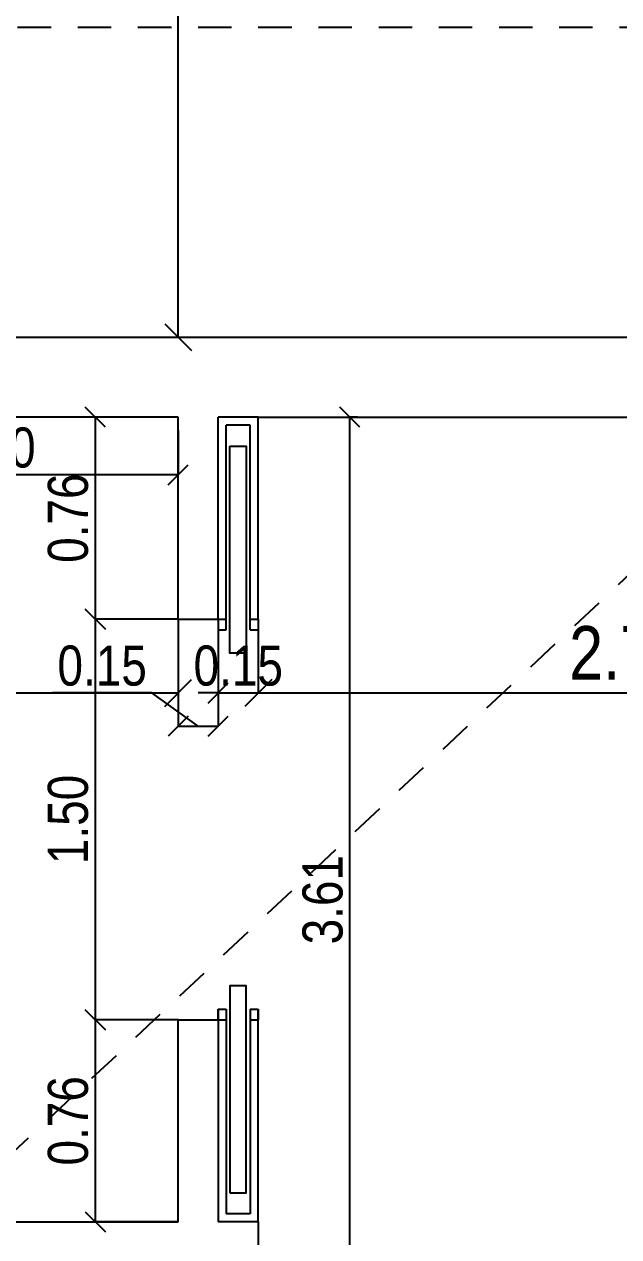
# Model space of a CAD drawing. Extents: x -135 to 36, y 31 to 104.
# Drawn here: x -4.962 to -2.739, y 63.985 to 68.522 of the extents above; entities that cross this region are included whole.
import ezdxf

# ---------------------------------------------------------------- set-up
doc = ezdxf.new("R2010")
doc.units = 0
doc.header["$MEASUREMENT"] = 0
doc.header["$PDMODE"] = 3
doc.linetypes.add('DASHED2', pattern=[0.375, 0.25, -0.125])
doc.layers.get('0').update_dxf_attribs({"linetype": 'CONTINUOUS'})
doc.layers.get('DEFPOINTS').update_dxf_attribs({"linetype": 'CONTINUOUS'})
doc.layers.add('COTAS', color=12, linetype='CONTINUOUS')
doc.layers.add('NUEVO', color=1, linetype='CONTINUOUS')
doc.styles.add('COTAS PRIMARIAS', font='ARIALN.TTF', dxfattribs={"height": 0.2})
doc.styles.add('COTAS SECUNDARIAS', font='ARIALN.TTF', dxfattribs={"height": 0.15})
doc.dimstyles.new('COTA SECUNDARIAS', dxfattribs={"dimscale": 5, "dimtxt": 1, "dimasz": 0.015, "dimexe": 0, "dimexo": 0, "dimgap": 0.005, "dimtad": 1, "dimzin": 1, "dimdsep": 46, "dimtxsty": 'COTAS SECUNDARIAS', "dimblk": 'OBLIQUE', "dimcen": 0, "dimclrd": 11, "dimclre": 11, "dimclrt": 11, "dimaunit": 1, "dimadec": 1, "dimazin": 0, "dimtfac": 0.4, "dimtix": 1, "dimtmove": 1, "dimatfit": 3, "dimfxl": 0, "dimtolj": 1, "dimtzin": 0, "dimlwd": -1, "dimarcsym": 0})
doc.dimstyles.new('COTAS PRINCIPALES', dxfattribs={"dimscale": 5, "dimtxt": 2.5, "dimasz": 0.02, "dimexe": 0, "dimexo": 0, "dimgap": 0.01, "dimtad": 1, "dimzin": 1, "dimdsep": 46, "dimtxsty": 'COTAS PRIMARIAS', "dimblk": 'OBLIQUE', "dimcen": 0, "dimclrd": 11, "dimclre": 11, "dimclrt": 11, "dimaunit": 1, "dimadec": 1, "dimazin": 0, "dimtfac": 0.4, "dimtix": 1, "dimtmove": 1, "dimatfit": 3, "dimfxl": 0, "dimtolj": 1, "dimtzin": 0, "dimlwd": -1, "dimarcsym": 0})

# ---------------------------------------------------------------- blocks, each defined once
blk = doc.blocks.new('_Oblique')
at = {"color": 0, "linetype": 'ByBlock', "lineweight": -2}
blk.add_line((-0.5, -0.5), (0.5, 0.5), dxfattribs=at)
blk = doc.blocks.new('*D25')
at = {"layer": 'COTAS', "color": 11, "lineweight": -2}
for p, q in [((-4.3865, 66.2961), (-4.3865, 65.8957)), ((-4.2365, 66.2761), (-4.2365, 65.8957))]:
    blk.add_line(p, q, dxfattribs=at)
at = {"layer": 'COTAS', "color": 11}
for p, q in [((-4.4852, 66.0194), (-4.8557, 66.0194)), ((-4.3115, 65.8957), (-4.4852, 66.0194)), ((-4.3865, 65.8957), (-4.2365, 65.8957))]:
    blk.add_line(p, q, dxfattribs=at)
at = {"layer": 'DEFPOINTS', "color": 0}
for p in [(-4.3865, 66.2961), (-4.2365, 66.2761), (-4.2365, 65.8957)]:
    blk.add_point(p, dxfattribs=at)
at = {"layer": 'COTAS', "color": 11, "xscale": 0.075, "yscale": 0.075, "zscale": 0.075, "rotation": 180}
blk.add_blockref('_Oblique', (-4.3865, 65.8957), dxfattribs=at)
at = {"layer": 'COTAS', "color": 11, "xscale": 0.075, "yscale": 0.075, "zscale": 0.075}
blk.add_blockref('_Oblique', (-4.2365, 65.8957), dxfattribs=at)
at = {"layer": 'COTAS', "color": 11, "insert": (-4.6704, 66.121), "char_height": 0.15, "attachment_point": 5, "style": 'COTAS SECUNDARIAS'}
blk.add_mtext('\\A1;0.15', dxfattribs=at)
blk = doc.blocks.new('*D26')
at = {"layer": 'COTAS', "color": 11, "lineweight": -2}
for p, q in [((-4.2365, 66.2761), (-4.2365, 66.0194)), ((-4.0865, 66.2561), (-4.0865, 66.0194))]:
    blk.add_line(p, q, dxfattribs=at)
at = {"layer": 'COTAS', "color": 11}
for p, q in [((-4.2365, 66.0194), (-4.3115, 66.0194)), ((-4.2365, 66.0194), (-4.0865, 66.0194)), ((-4.0865, 66.0194), (-4.0115, 66.0194))]:
    blk.add_line(p, q, dxfattribs=at)
at = {"layer": 'DEFPOINTS', "color": 0}
for p in [(-4.2365, 66.2761), (-4.0865, 66.2561), (-4.0865, 66.0194)]:
    blk.add_point(p, dxfattribs=at)
at = {"layer": 'COTAS', "color": 11, "xscale": 0.075, "yscale": 0.075, "zscale": 0.075}
blk.add_blockref('_Oblique', (-4.2365, 66.0194), dxfattribs=at)
at = {"layer": 'COTAS', "color": 11, "xscale": 0.075, "yscale": 0.075, "zscale": 0.075, "rotation": 180}
blk.add_blockref('_Oblique', (-4.0865, 66.0194), dxfattribs=at)
at = {"layer": 'COTAS', "color": 11, "insert": (-4.1615, 66.121), "char_height": 0.15, "attachment_point": 5, "style": 'COTAS SECUNDARIAS'}
blk.add_mtext('\\A1;0.15', dxfattribs=at)
blk = doc.blocks.new('*D27')
at = {"layer": 'COTAS', "color": 11, "lineweight": -2}
for p, q in [((-4.0865, 66.2561), (-4.0865, 66.0194)), ((-1.3165, 66.2561), (-1.3165, 66.0194))]:
    blk.add_line(p, q, dxfattribs=at)
at = {"layer": 'COTAS', "color": 11}
blk.add_line((-4.0865, 66.0194), (-1.3165, 66.0194), dxfattribs=at)
at = {"layer": 'DEFPOINTS', "color": 0}
for p in [(-4.0865, 66.2561), (-1.3165, 66.2561), (-1.3165, 66.0194)]:
    blk.add_point(p, dxfattribs=at)
at = {"layer": 'COTAS', "color": 11, "xscale": 0.1, "yscale": 0.1, "zscale": 0.1, "rotation": 180}
blk.add_blockref('_Oblique', (-4.0865, 66.0194), dxfattribs=at)
at = {"layer": 'COTAS', "color": 11, "xscale": 0.1, "yscale": 0.1, "zscale": 0.1}
blk.add_blockref('_Oblique', (-1.3165, 66.0194), dxfattribs=at)
at = {"layer": 'COTAS', "color": 11, "insert": (-2.7015, 66.1698), "char_height": 0.2, "attachment_point": 5, "style": 'COTAS PRIMARIAS'}
blk.add_mtext('\\A1;2.77', dxfattribs=at)
blk = doc.blocks.new('*D47')
at = {"layer": 'COTAS', "color": 11, "lineweight": -2}
for p, q in [((-3.7152, 67.0511), (-3.7439, 67.0511)), ((-3.7152, 63.4411), (-3.7439, 63.4411))]:
    blk.add_line(p, q, dxfattribs=at)
at = {"layer": 'COTAS', "color": 11}
blk.add_line((-3.7439, 63.4411), (-3.7439, 67.0511), dxfattribs=at)
at = {"layer": 'DEFPOINTS', "color": 0}
for p in [(-3.7439, 67.0511), (-3.7152, 67.0511), (-3.7152, 63.4411)]:
    blk.add_point(p, dxfattribs=at)
at = {"layer": 'COTAS', "color": 11, "xscale": 0.075, "yscale": 0.075, "zscale": 0.075}
for p, rotation in [((-3.7439, 67.0511), 90), ((-3.7439, 63.4411), 270)]:
    blk.add_blockref('_Oblique', p, dxfattribs=dict(at, rotation=rotation))
at = {"layer": 'COTAS', "color": 11, "insert": (-3.8455, 65.2461), "char_height": 0.15, "attachment_point": 5, "rotation": 90, "style": 'COTAS SECUNDARIAS'}
blk.add_mtext('\\A1;3.61', dxfattribs=at)
blk = doc.blocks.new('*D51')
at = {"layer": 'COTAS', "color": 11, "lineweight": -2}
for p, q in [((-4.3865, 64.7961), (-4.6959, 64.7961)), ((-4.3865, 64.0411), (-4.6959, 64.0411))]:
    blk.add_line(p, q, dxfattribs=at)
at = {"layer": 'COTAS', "color": 11}
blk.add_line((-4.6959, 64.0411), (-4.6959, 64.7961), dxfattribs=at)
at = {"layer": 'DEFPOINTS', "color": 0}
for p in [(-4.6959, 64.7961), (-4.3865, 64.7961), (-4.3865, 64.0411)]:
    blk.add_point(p, dxfattribs=at)
at = {"layer": 'COTAS', "color": 11, "xscale": 0.075, "yscale": 0.075, "zscale": 0.075}
for p, rotation in [((-4.6959, 64.7961), 90), ((-4.6959, 64.0411), 270)]:
    blk.add_blockref('_Oblique', p, dxfattribs=dict(at, rotation=rotation))
at = {"layer": 'COTAS', "color": 11, "insert": (-4.7975, 64.4186), "char_height": 0.15, "attachment_point": 5, "rotation": 90, "style": 'COTAS SECUNDARIAS'}
blk.add_mtext('\\A1;0.76', dxfattribs=at)
blk = doc.blocks.new('*D52')
at = {"layer": 'COTAS', "color": 11, "lineweight": -2}
for p, q in [((-4.3865, 66.2961), (-4.6959, 66.2961)), ((-4.3865, 64.7961), (-4.6959, 64.7961))]:
    blk.add_line(p, q, dxfattribs=at)
at = {"layer": 'COTAS', "color": 11}
blk.add_line((-4.6959, 64.7961), (-4.6959, 66.2961), dxfattribs=at)
at = {"layer": 'DEFPOINTS', "color": 0}
for p in [(-4.6959, 66.2961), (-4.3865, 66.2961), (-4.3865, 64.7961)]:
    blk.add_point(p, dxfattribs=at)
at = {"layer": 'COTAS', "color": 11, "xscale": 0.075, "yscale": 0.075, "zscale": 0.075}
for p, rotation in [((-4.6959, 66.2961), 90), ((-4.6959, 64.7961), 270)]:
    blk.add_blockref('_Oblique', p, dxfattribs=dict(at, rotation=rotation))
at = {"layer": 'COTAS', "color": 11, "insert": (-4.7975, 65.5461), "char_height": 0.15, "attachment_point": 5, "rotation": 90, "style": 'COTAS SECUNDARIAS'}
blk.add_mtext('\\A1;1.50', dxfattribs=at)
blk = doc.blocks.new('*D53')
at = {"layer": 'COTAS', "color": 11, "lineweight": -2}
for p, q in [((-4.3865, 67.0511), (-4.6959, 67.0511)), ((-4.3865, 66.2961), (-4.6959, 66.2961))]:
    blk.add_line(p, q, dxfattribs=at)
at = {"layer": 'COTAS', "color": 11}
blk.add_line((-4.6959, 66.2961), (-4.6959, 67.0511), dxfattribs=at)
at = {"layer": 'DEFPOINTS', "color": 0}
for p in [(-4.6959, 67.0511), (-4.3865, 67.0511), (-4.3865, 66.2961)]:
    blk.add_point(p, dxfattribs=at)
at = {"layer": 'COTAS', "color": 11, "xscale": 0.075, "yscale": 0.075, "zscale": 0.075}
for p, rotation in [((-4.6959, 67.0511), 90), ((-4.6959, 66.2961), 270)]:
    blk.add_blockref('_Oblique', p, dxfattribs=dict(at, rotation=rotation))
at = {"layer": 'COTAS', "color": 11, "insert": (-4.7975, 66.6736), "char_height": 0.15, "attachment_point": 5, "rotation": 90, "style": 'COTAS SECUNDARIAS'}
blk.add_mtext('\\A1;0.76', dxfattribs=at)
blk = doc.blocks.new('*D140')
at = {"layer": 'COTAS', "color": 11}
blk.add_line((-4.3865, 67.3511), (-4.3865, 70.9111), dxfattribs=at)
at = {"layer": 'DEFPOINTS', "color": 0}
for p in [(-4.3865, 70.9111), (-4.3865, 70.9111), (-4.3865, 67.3511)]:
    blk.add_point(p, dxfattribs=at)
at = {"layer": 'COTAS', "color": 11, "xscale": 0.1, "yscale": 0.1, "zscale": 0.1}
for p, rotation in [((-4.3865, 70.9111), 90), ((-4.3865, 67.3511), 270)]:
    blk.add_blockref('_Oblique', p, dxfattribs=dict(at, rotation=rotation))
at = {"layer": 'COTAS', "color": 11, "insert": (-4.5386, 69.1311), "char_height": 0.2, "attachment_point": 5, "rotation": 90, "style": 'COTAS PRIMARIAS'}
blk.add_mtext('\\A1;3.56', dxfattribs=at)
blk = doc.blocks.new('*D178')
at = {"layer": 'COTAS', "color": 11, "lineweight": -2}
for p, q in [((-5.7865, 67.0511), (-5.7865, 66.8355)), ((-4.3865, 67.0011), (-4.3865, 66.8355))]:
    blk.add_line(p, q, dxfattribs=at)
at = {"layer": 'COTAS', "color": 11}
blk.add_line((-4.3865, 66.8355), (-5.7865, 66.8355), dxfattribs=at)
at = {"layer": 'DEFPOINTS', "color": 0}
for p in [(-5.7865, 67.0511), (-4.3865, 67.0011), (-5.7865, 66.8355)]:
    blk.add_point(p, dxfattribs=at)
at = {"layer": 'COTAS', "color": 11, "xscale": 0.075, "yscale": 0.075, "zscale": 0.075, "rotation": 180}
blk.add_blockref('_Oblique', (-5.7865, 66.8355), dxfattribs=at)
at = {"layer": 'COTAS', "color": 11, "xscale": 0.075, "yscale": 0.075, "zscale": 0.075}
blk.add_blockref('_Oblique', (-4.3865, 66.8355), dxfattribs=at)
at = {"layer": 'COTAS', "color": 11, "insert": (-5.0865, 66.937), "char_height": 0.15, "attachment_point": 5, "style": 'COTAS SECUNDARIAS'}
blk.add_mtext('\\A1;1.40', dxfattribs=at)
blk = doc.blocks.new('*D195')
at = {"layer": 'COTAS', "color": 11}
blk.add_line((-7.5865, 66.0194), (-4.3865, 66.0194), dxfattribs=at)
at = {"layer": 'DEFPOINTS', "color": 0}
for p in [(-7.5865, 66.0194), (-4.3865, 66.0194), (-4.3865, 66.0194)]:
    blk.add_point(p, dxfattribs=at)
at = {"layer": 'COTAS', "color": 11, "xscale": 0.1, "yscale": 0.1, "zscale": 0.1, "rotation": 180}
blk.add_blockref('_Oblique', (-7.5865, 66.0194), dxfattribs=at)
at = {"layer": 'COTAS', "color": 11, "xscale": 0.1, "yscale": 0.1, "zscale": 0.1}
blk.add_blockref('_Oblique', (-4.3865, 66.0194), dxfattribs=at)
at = {"layer": 'COTAS', "color": 11, "insert": (-5.9865, 66.1715), "char_height": 0.2, "attachment_point": 5, "style": 'COTAS PRIMARIAS'}
blk.add_mtext('\\A1;3.20', dxfattribs=at)

msp = doc.modelspace()

# ---------------------------------------------------------------- linework, layer by layer
for p, q in [((-5.4865, 67.3511), (-0.6665, 67.3511)), ((-4.3865, 67.0511), (-5.7865, 67.0511)), ((-4.3865, 66.2961), (-4.3865, 67.0511)), ((-4.0865, 67.0511), (-0.3665, 67.0511)), ((-4.3865, 66.2961), (-4.2365, 66.2961)), ((-4.3865, 64.7961), (-4.2365, 64.7961)), ((-4.3865, 64.0411), (-4.3865, 64.7961)), ((-5.7765, 64.0411), (-4.3865, 64.0411)), ((-4.0865, 64.0411), (-4.0865, 63.9411))]:
    msp.add_line(p, q)
at = {"layer": 'NUEVO', "linetype": 'DASHED2', "ltscale": 0.5}
for p, q in [((-0.5165, 68.5111), (-5.2165, 64.1011)), ((-4.9865, 68.5111), (-0.5165, 68.5111))]:
    msp.add_line(p, q, dxfattribs=at)
at = {"layer": 'NUEVO'}
for p, q in [((-4.2365, 66.2961), (-4.2365, 67.0511)), ((-4.0865, 67.0511), (-4.2365, 67.0511)), ((-4.2065, 66.2561), (-4.2065, 67.0211)), ((-4.1165, 67.0211), (-4.2065, 67.0211)), ((-4.1165, 66.2561), (-4.1165, 67.0211)), ((-4.0865, 66.2961), (-4.0865, 67.0511)), ((-4.2365, 66.2961), (-4.2065, 66.2961)), ((-4.2365, 66.2961), (-4.2365, 66.2561)), ((-4.1165, 66.2961), (-4.0865, 66.2961)), ((-4.0865, 66.2961), (-4.0865, 66.2561)), ((-4.2365, 66.2561), (-4.2065, 66.2561)), ((-4.1165, 66.2561), (-4.0865, 66.2561)), ((-4.2365, 64.8361), (-4.2065, 64.8361)), ((-4.2365, 64.8361), (-4.2365, 64.7961)), ((-4.2365, 64.8361), (-4.2065, 64.8361)), ((-4.2365, 64.7961), (-4.2365, 64.8361)), ((-4.2065, 64.8361), (-4.2065, 64.0711)), ((-4.1165, 64.8361), (-4.1165, 64.0711)), ((-4.1165, 64.8361), (-4.0865, 64.8361)), ((-4.1165, 64.8361), (-4.0865, 64.8361)), ((-4.0865, 64.8361), (-4.0865, 64.7961)), ((-4.0865, 64.7961), (-4.0865, 64.8361)), ((-4.2365, 64.7961), (-4.2365, 64.0411)), ((-4.2365, 64.7961), (-4.2065, 64.7961)), ((-4.2365, 64.7961), (-4.2065, 64.7961)), ((-4.1165, 64.7961), (-4.0865, 64.7961)), ((-4.1165, 64.7961), (-4.0865, 64.7961)), ((-4.0865, 64.0411), (-4.0865, 64.7961)), ((-4.1165, 64.0711), (-4.2065, 64.0711)), ((-4.0865, 64.0411), (-4.2365, 64.0411))]:
    msp.add_line(p, q, dxfattribs=at)
for points in [[(-4.1929, 66.9432), (-4.1321, 66.9432), (-4.1321, 66.1684), (-4.1929, 66.1684)], [(-4.1929, 64.149), (-4.1321, 64.149), (-4.1321, 64.9238), (-4.1929, 64.9238)]]:
    msp.add_lwpolyline(points, close=True, dxfattribs=at)

# ---------------------------------------------------------------- dimensions: what is measured, and where the dimension line sits
at = {"layer": 'COTAS'}
for base, p1, p2, dimstyle, picture, middle in [((-4.3865, 70.9111), (-4.3865, 67.3511), (-4.3865, 70.9111), 'COTAS PRINCIPALES', '*D140', (-4.5386, 69.1311)), ((-4.6959182666, 67.0510664897), (-4.3864623414, 66.2960664897), (-4.3864623414, 67.0510664897), 'COTA SECUNDARIAS', '*D53', (-4.7975042148, 66.6735664897)), ((-3.7439, 67.0511), (-3.7152, 63.4411), (-3.7152, 67.0511), 'COTA SECUNDARIAS', '*D47', (-3.8455, 65.2461)), ((-4.6959, 66.2961), (-4.3865, 64.7961), (-4.3865, 66.2961), 'COTA SECUNDARIAS', '*D52', (-4.7975, 65.5461)), ((-4.6959182666, 64.7960664897), (-4.3864623414, 64.0410664897), (-4.3864623414, 64.7960664897), 'COTA SECUNDARIAS', '*D51', (-4.7975042148, 64.4185664897))]:
    dim = msp.add_linear_dim(base=base, p1=p1, p2=p2, angle=90, dimstyle=dimstyle, dxfattribs=at)
    dim.commit()
    dim.dimension.update_dxf_attribs({"geometry": picture, "text_midpoint": middle})
for base, p1, p2, dimstyle, picture, middle in [((-5.7865, 66.8355), (-4.3865, 67.0011), (-5.7865, 67.0511), 'COTA SECUNDARIAS', '*D178', (-5.0865, 66.937)), ((-4.3865, 66.0194), (-7.5865, 66.0194), (-4.3865, 66.0194), 'COTAS PRINCIPALES', '*D195', (-5.9865, 66.1715)), ((-1.3165, 66.0194), (-4.0865, 66.2561), (-1.3165, 66.2561), 'COTAS PRINCIPALES', '*D27', (-2.7015, 66.1698)), ((-4.0865, 66.0194), (-4.2365, 66.2761), (-4.0865, 66.2561), 'COTA SECUNDARIAS', '*D26', (-4.1615, 66.121))]:
    dim = msp.add_linear_dim(base=base, p1=p1, p2=p2, dimstyle=dimstyle, dxfattribs=at)
    dim.commit()
    dim.dimension.update_dxf_attribs({"geometry": picture, "text_midpoint": middle})
dim = msp.add_linear_dim(base=(-4.2365, 65.8957), p1=(-4.3865, 66.2961), p2=(-4.2365, 66.2761), dimstyle='COTA SECUNDARIAS', dxfattribs=at)
dim.commit()
dim.dimension.update_dxf_attribs({"geometry": '*D25', "text_midpoint": (-4.5102, 66.0194), "dimtype": 160})

doc.saveas('drawing.dxf')
